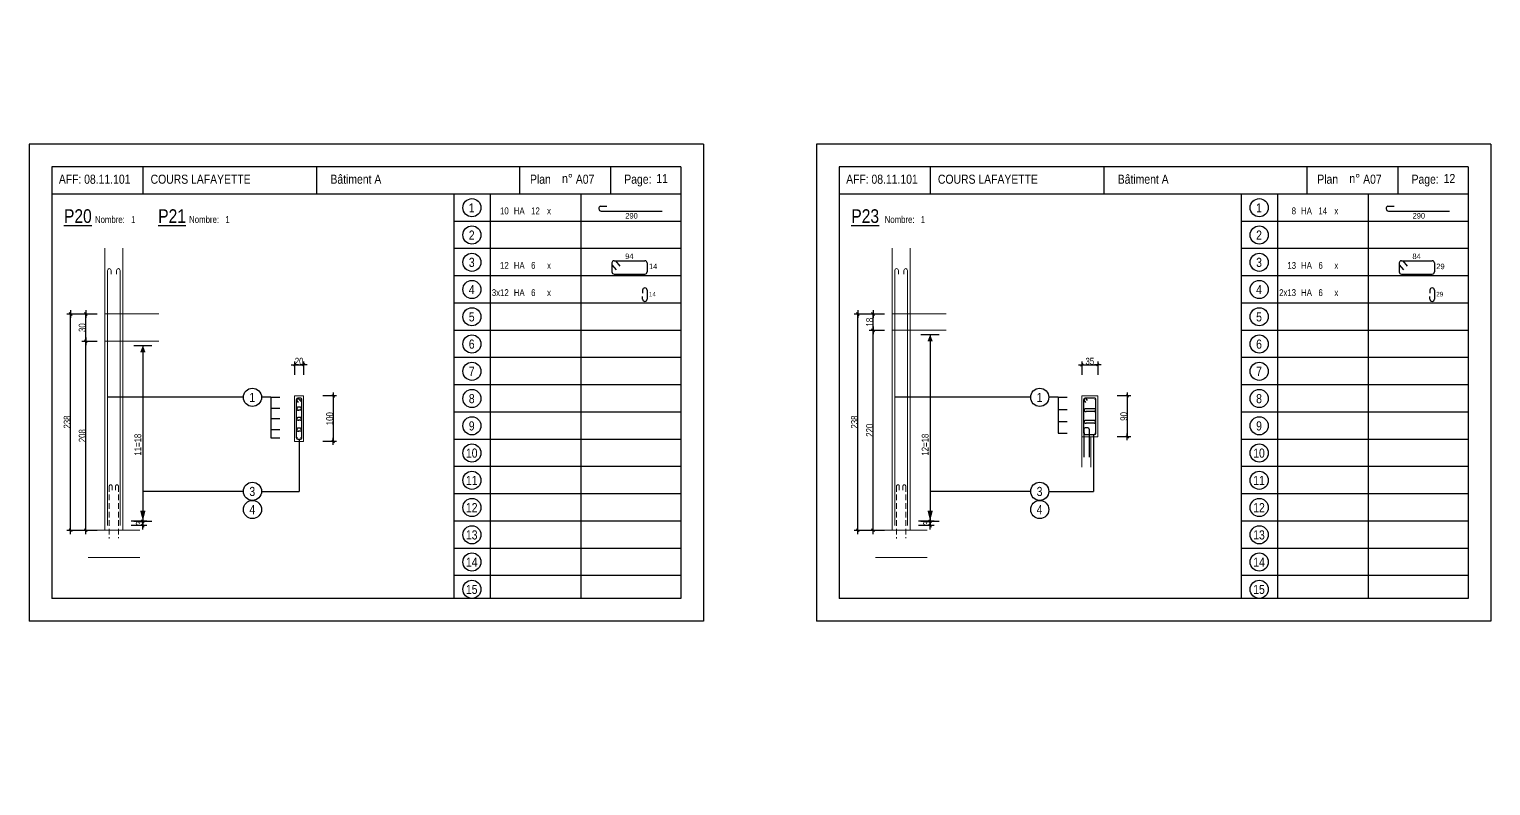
# Model space of a CAD drawing. Header units: metres. Extents: x -9927 to 45032, y -190416 to 12166.
# Drawn here: x -487 to 2732, y -22936 to -21270 of the extents above; entities that cross this region are included whole.
import ezdxf
from ezdxf.enums import TextEntityAlignment as Align

# ---------------------------------------------------------------- set-up
doc = ezdxf.new("R2010")
doc.units = ezdxf.units.M
doc.header["$PDMODE"] = 65
doc.linetypes.add('CACHE2', pattern=[0.1875, 0.125, -0.0625])
for name, color, linetype in [('01_cote_gen', 4, 'Continuous'), ('01_fenetres', 171, 'Continuous'), ('01_linteaux', 3, 'Continuous'), ('01_poch_murs', 251, 'Continuous'), ('01_sem', 42, 'Continuous'), ('01_texte', 230, 'Continuous'), ('AA_COTES', 2, 'Continuous')]:
    doc.layers.add(name, color=color, linetype=linetype)
doc.styles.add('STYLE2', font='ARIALN.TTF')
doc.dimstyles.new('JB25', dxfattribs={"dimscale": 0.1, "dimtxt": 150, "dimasz": 17, "dimexe": 0.1, "dimexo": 0.1, "dimgap": 0.09, "dimtad": 1, "dimdec": 1, "dimlfac": 0.5, "dimdsep": 46, "dimtxsty": 'STYLE2', "dimblk1": 'BOND_G', "dimblk2": 'BOND_D', "dimsah": 1, "dimcen": 1.5, "dimdle": 0.01, "dimse1": 1, "dimse2": 1, "dimclrd": 4, "dimclre": 2, "dimclrt": 5, "dimadec": 0, "dimazin": 0, "dimtfac": 2.333333, "dimtdec": 1, "dimtix": 1, "dimtmove": 2, "dimatfit": 3, "dimldrblk": 'BOND_G', "dimfxl": 1, "dimtolj": 1, "dimtzin": 0, "dimarcsym": 0})
doc.dimstyles.new('JB50', dxfattribs={"dimscale": 0.1, "dimtxt": 150, "dimasz": 15, "dimexe": 0.1, "dimexo": 0.1, "dimgap": 0.09, "dimtad": 1, "dimdec": 1, "dimdsep": 46, "dimtxsty": 'STYLE2', "dimblk1": 'BOND_G', "dimblk2": 'BOND_D', "dimsah": 1, "dimcen": 1.5, "dimdle": 0.01, "dimse1": 1, "dimse2": 1, "dimclrd": 4, "dimclre": 2, "dimclrt": 6, "dimazin": 2, "dimtfac": 2.333333, "dimtdec": 1, "dimtix": 1, "dimtmove": 2, "dimatfit": 3, "dimldrblk": 'BOND_G', "dimfxl": 1, "dimtolj": 1, "dimtzin": 0, "dimarcsym": 0})

# ---------------------------------------------------------------- blocks, each defined once
blk = doc.blocks.new('BOND_G')
at = {"layer": 'AA_COTES', "color": 0}
for p, q in [((5, 0), (-5, 0)), ((1.8, 1.8), (-1.8, -1.8)), ((0, -5), (0, 15))]:
    blk.add_line(p, q, dxfattribs=at)
blk = doc.blocks.new('BOND_D')
at = {"layer": 'AA_COTES', "color": 0}
for p, q in [((5, 0), (-5, 0)), ((-1.8, -1.8), (1.8, 1.8)), ((0, 5), (0, -15))]:
    blk.add_line(p, q, dxfattribs=at)
blk = doc.blocks.new('*D176')
at = {"layer": '01_cote_gen', "color": 4, "linetype": 'Continuous', "lineweight": -2, "transparency": 16777216}
blk.add_line((1338.3, -22371.4), (1338.3, -21898.8), dxfattribs=at)
at = {"layer": 'DEFPOINTS', "color": 0, "linetype": 'Continuous', "lineweight": 0, "transparency": 16777216}
for p in [(1338.3, -21897.1), (1453.5, -21897.1), (1413.5, -22373.1)]:
    blk.add_point(p, dxfattribs=at)
at = {"layer": '01_cote_gen', "color": 4, "linetype": 'Continuous', "lineweight": -2, "transparency": 16777216, "xscale": 1.7, "yscale": 1.7, "zscale": 1.7}
for name, p, rotation in [('BOND_D', (1338.3, -21897.1), 90), ('BOND_G', (1338.3, -22373.1), 270)]:
    blk.add_blockref(name, p, dxfattribs=dict(at, rotation=rotation))
at = {"layer": '01_cote_gen', "color": 5, "linetype": 'Continuous', "lineweight": 0, "transparency": 16777216, "insert": (1330.7, -22135.1), "char_height": 15, "attachment_point": 5, "rotation": 90, "style": 'STYLE2'}
blk.add_mtext('\\A1;238', dxfattribs=at)
blk = doc.blocks.new('*D177')
at = {"layer": '01_cote_gen', "color": 4, "linetype": 'Continuous', "lineweight": -2, "transparency": 16777216}
blk.add_line((1371.5, -21931.4), (1371.5, -21898.8), dxfattribs=at)
at = {"layer": 'DEFPOINTS', "color": 0, "linetype": 'Continuous', "lineweight": 0, "transparency": 16777216}
for p in [(1371.5, -21897.1), (1500.2, -21897.1), (1509.2, -21933.1)]:
    blk.add_point(p, dxfattribs=at)
at = {"layer": '01_cote_gen', "color": 4, "linetype": 'Continuous', "lineweight": -2, "transparency": 16777216, "xscale": 1.7, "yscale": 1.7, "zscale": 1.7}
for name, p, rotation in [('BOND_D', (1371.5, -21897.1), 90), ('BOND_G', (1371.5, -21933.1), 270)]:
    blk.add_blockref(name, p, dxfattribs=dict(at, rotation=rotation))
at = {"layer": '01_cote_gen', "color": 5, "linetype": 'Continuous', "lineweight": 0, "transparency": 16777216, "insert": (1363.9, -21915.1), "char_height": 15, "attachment_point": 5, "rotation": 90, "style": 'STYLE2'}
blk.add_mtext('\\A1;18', dxfattribs=at)
blk = doc.blocks.new('*D178')
at = {"layer": '01_cote_gen', "color": 4, "linetype": 'Continuous', "lineweight": -2, "transparency": 16777216}
blk.add_line((1371.5, -22371.4), (1371.5, -21934.8), dxfattribs=at)
at = {"layer": 'DEFPOINTS', "color": 0, "linetype": 'Continuous', "lineweight": 0, "transparency": 16777216}
for p in [(1371.5, -21933.1), (1380, -21933.1), (1389.6, -22373.1)]:
    blk.add_point(p, dxfattribs=at)
at = {"layer": '01_cote_gen', "color": 4, "linetype": 'Continuous', "lineweight": -2, "transparency": 16777216, "xscale": 1.7, "yscale": 1.7, "zscale": 1.7}
for name, p, rotation in [('BOND_D', (1371.5, -21933.1), 90), ('BOND_G', (1371.5, -22373.1), 270)]:
    blk.add_blockref(name, p, dxfattribs=dict(at, rotation=rotation))
at = {"layer": '01_cote_gen', "color": 5, "linetype": 'Continuous', "lineweight": 0, "transparency": 16777216, "insert": (1363.9, -22153.1), "char_height": 15, "attachment_point": 5, "rotation": 90, "style": 'STYLE2'}
blk.add_mtext('\\A1;220', dxfattribs=at)
blk = doc.blocks.new('*D179')
at = {"layer": '01_cote_gen', "color": 4, "linetype": 'Continuous', "lineweight": -2, "transparency": 16777216}
blk.add_line((1497.4, -22354.8), (1497.4, -22361.4), dxfattribs=at)
at = {"layer": 'DEFPOINTS', "color": 0, "linetype": 'Continuous', "lineweight": 0, "transparency": 16777216}
for p in [(1447.5, -22363.1), (1490.5, -22353.1), (1497.4, -22363.1)]:
    blk.add_point(p, dxfattribs=at)
at = {"layer": '01_cote_gen', "color": 4, "linetype": 'Continuous', "lineweight": -2, "transparency": 16777216, "xscale": 1.7, "yscale": 1.7, "zscale": 1.7}
for name, p, rotation in [('BOND_G', (1497.4, -22353.1), 90), ('BOND_D', (1497.4, -22363.1), 270)]:
    blk.add_blockref(name, p, dxfattribs=dict(at, rotation=rotation))
at = {"layer": '01_cote_gen', "color": 5, "linetype": 'Continuous', "lineweight": 0, "transparency": 16777216, "insert": (1489.7, -22358.1), "char_height": 15, "attachment_point": 5, "rotation": 90, "style": 'STYLE2'}
blk.add_mtext('\\A1;3', dxfattribs=at)
blk = doc.blocks.new('*D180')
at = {"layer": '01_cote_gen', "color": 4, "linetype": 'Continuous', "lineweight": -2, "transparency": 16777216}
blk.add_line((1931.5, -22079.1), (1931.5, -22166.1), dxfattribs=at)
at = {"layer": 'DEFPOINTS', "color": 0, "linetype": 'Continuous', "lineweight": 0, "transparency": 16777216}
for p in [(1866.5, -22077.6), (1866.5, -22167.6), (1931.5, -22167.6)]:
    blk.add_point(p, dxfattribs=at)
at = {"layer": '01_cote_gen', "color": 4, "linetype": 'Continuous', "lineweight": -2, "transparency": 16777216, "xscale": 1.5, "yscale": 1.5, "zscale": 1.5}
for name, p, rotation in [('BOND_G', (1931.5, -22077.6), 90), ('BOND_D', (1931.5, -22167.6), 270)]:
    blk.add_blockref(name, p, dxfattribs=dict(at, rotation=rotation))
at = {"layer": '01_cote_gen', "color": 6, "linetype": 'Continuous', "lineweight": 0, "transparency": 16777216, "insert": (1923.9, -22122.6), "char_height": 15, "attachment_point": 5, "rotation": 90, "style": 'STYLE2'}
blk.add_mtext('\\A1;90', dxfattribs=at)
blk = doc.blocks.new('*D181')
at = {"layer": '01_cote_gen', "color": 4, "linetype": 'Continuous', "lineweight": -2, "transparency": 16777216}
blk.add_line((1833, -22008.9), (1865, -22008.9), dxfattribs=at)
at = {"layer": 'DEFPOINTS', "color": 0, "linetype": 'Continuous', "lineweight": 0, "transparency": 16777216}
for p in [(1866.5, -22008.9), (1831.5, -22077.6), (1866.5, -22077.6)]:
    blk.add_point(p, dxfattribs=at)
at = {"layer": '01_cote_gen', "color": 4, "linetype": 'Continuous', "lineweight": -2, "transparency": 16777216, "xscale": 1.5, "yscale": 1.5, "zscale": 1.5, "rotation": 180}
blk.add_blockref('BOND_G', (1831.5, -22008.9), dxfattribs=at)
at = {"layer": '01_cote_gen', "color": 4, "linetype": 'Continuous', "lineweight": -2, "transparency": 16777216, "xscale": 1.5, "yscale": 1.5, "zscale": 1.5}
blk.add_blockref('BOND_D', (1866.5, -22008.9), dxfattribs=at)
at = {"layer": '01_cote_gen', "color": 6, "linetype": 'Continuous', "lineweight": 0, "transparency": 16777216, "insert": (1849, -22001.2), "char_height": 15, "attachment_point": 5, "style": 'STYLE2'}
blk.add_mtext('\\A1;35', dxfattribs=at)
blk = doc.blocks.new('*D200')
at = {"layer": '01_cote_gen', "color": 4, "linetype": 'Continuous', "lineweight": -2, "transparency": 16777216}
blk.add_line((-395.7, -22371.4), (-395.7, -21898.8), dxfattribs=at)
at = {"layer": 'DEFPOINTS', "color": 0, "linetype": 'Continuous', "lineweight": 0, "transparency": 16777216}
for p in [(-395.7, -21897.1), (-280.6, -21897.1), (-320.6, -22373.1)]:
    blk.add_point(p, dxfattribs=at)
at = {"layer": '01_cote_gen', "color": 4, "linetype": 'Continuous', "lineweight": -2, "transparency": 16777216, "xscale": 1.7, "yscale": 1.7, "zscale": 1.7}
for name, p, rotation in [('BOND_D', (-395.7, -21897.1), 90), ('BOND_G', (-395.7, -22373.1), 270)]:
    blk.add_blockref(name, p, dxfattribs=dict(at, rotation=rotation))
at = {"layer": '01_cote_gen', "color": 5, "linetype": 'Continuous', "lineweight": 0, "transparency": 16777216, "insert": (-403.4, -22135.1), "char_height": 15, "attachment_point": 5, "rotation": 90, "style": 'STYLE2'}
blk.add_mtext('\\A1;238', dxfattribs=at)
blk = doc.blocks.new('*D201')
at = {"layer": '01_cote_gen', "color": 4, "linetype": 'Continuous', "lineweight": -2, "transparency": 16777216}
blk.add_line((-362.5, -21955.4), (-362.5, -21898.8), dxfattribs=at)
at = {"layer": 'DEFPOINTS', "color": 0, "linetype": 'Continuous', "lineweight": 0, "transparency": 16777216}
for p in [(-362.5, -21897.1), (-233.9, -21897.1), (-224.8, -21957.1)]:
    blk.add_point(p, dxfattribs=at)
at = {"layer": '01_cote_gen', "color": 4, "linetype": 'Continuous', "lineweight": -2, "transparency": 16777216, "xscale": 1.7, "yscale": 1.7, "zscale": 1.7}
for name, p, rotation in [('BOND_D', (-362.5, -21897.1), 90), ('BOND_G', (-362.5, -21957.1), 270)]:
    blk.add_blockref(name, p, dxfattribs=dict(at, rotation=rotation))
at = {"layer": '01_cote_gen', "color": 5, "linetype": 'Continuous', "lineweight": 0, "transparency": 16777216, "insert": (-370.2, -21927.1), "char_height": 15, "attachment_point": 5, "rotation": 90, "style": 'STYLE2'}
blk.add_mtext('\\A1;30', dxfattribs=at)
blk = doc.blocks.new('*D202')
at = {"layer": '01_cote_gen', "color": 4, "linetype": 'Continuous', "lineweight": -2, "transparency": 16777216}
blk.add_line((-362.5, -22371.4), (-362.5, -21958.8), dxfattribs=at)
at = {"layer": 'DEFPOINTS', "color": 0, "linetype": 'Continuous', "lineweight": 0, "transparency": 16777216}
for p in [(-362.5, -21957.1), (-354, -21957.1), (-344.4, -22373.1)]:
    blk.add_point(p, dxfattribs=at)
at = {"layer": '01_cote_gen', "color": 4, "linetype": 'Continuous', "lineweight": -2, "transparency": 16777216, "xscale": 1.7, "yscale": 1.7, "zscale": 1.7}
for name, p, rotation in [('BOND_D', (-362.5, -21957.1), 90), ('BOND_G', (-362.5, -22373.1), 270)]:
    blk.add_blockref(name, p, dxfattribs=dict(at, rotation=rotation))
at = {"layer": '01_cote_gen', "color": 5, "linetype": 'Continuous', "lineweight": 0, "transparency": 16777216, "insert": (-370.2, -22165.1), "char_height": 15, "attachment_point": 5, "rotation": 90, "style": 'STYLE2'}
blk.add_mtext('\\A1;208', dxfattribs=at)
blk = doc.blocks.new('*D203')
at = {"layer": '01_cote_gen', "color": 4, "linetype": 'Continuous', "lineweight": -2, "transparency": 16777216}
blk.add_line((-236.7, -22354.8), (-236.7, -22361.4), dxfattribs=at)
at = {"layer": 'DEFPOINTS', "color": 0, "linetype": 'Continuous', "lineweight": 0, "transparency": 16777216}
for p in [(-286.6, -22363.1), (-243.5, -22353.1), (-236.7, -22363.1)]:
    blk.add_point(p, dxfattribs=at)
at = {"layer": '01_cote_gen', "color": 4, "linetype": 'Continuous', "lineweight": -2, "transparency": 16777216, "xscale": 1.7, "yscale": 1.7, "zscale": 1.7}
for name, p, rotation in [('BOND_G', (-236.7, -22353.1), 90), ('BOND_D', (-236.7, -22363.1), 270)]:
    blk.add_blockref(name, p, dxfattribs=dict(at, rotation=rotation))
at = {"layer": '01_cote_gen', "color": 5, "linetype": 'Continuous', "lineweight": 0, "transparency": 16777216, "insert": (-244.4, -22358.1), "char_height": 15, "attachment_point": 5, "rotation": 90, "style": 'STYLE2'}
blk.add_mtext('\\A1;3', dxfattribs=at)
blk = doc.blocks.new('*D204')
at = {"layer": '01_cote_gen', "color": 4, "linetype": 'Continuous', "lineweight": -2, "transparency": 16777216}
blk.add_line((182.5, -22079.1), (182.5, -22176.1), dxfattribs=at)
at = {"layer": 'DEFPOINTS', "color": 0, "linetype": 'Continuous', "lineweight": 0, "transparency": 16777216}
for p in [(117.5, -22077.6), (117.5, -22177.6), (182.5, -22177.6)]:
    blk.add_point(p, dxfattribs=at)
at = {"layer": '01_cote_gen', "color": 4, "linetype": 'Continuous', "lineweight": -2, "transparency": 16777216, "xscale": 1.5, "yscale": 1.5, "zscale": 1.5}
for name, p, rotation in [('BOND_G', (182.5, -22077.6), 90), ('BOND_D', (182.5, -22177.6), 270)]:
    blk.add_blockref(name, p, dxfattribs=dict(at, rotation=rotation))
at = {"layer": '01_cote_gen', "color": 6, "linetype": 'Continuous', "lineweight": 0, "transparency": 16777216, "insert": (174.8, -22127.6), "char_height": 15, "attachment_point": 5, "rotation": 90, "style": 'STYLE2'}
blk.add_mtext('\\A1;100', dxfattribs=at)
blk = doc.blocks.new('*D205')
at = {"layer": '01_cote_gen', "color": 4, "linetype": 'Continuous', "lineweight": -2, "transparency": 16777216}
blk.add_line((99, -22008.9), (116, -22008.9), dxfattribs=at)
at = {"layer": 'DEFPOINTS', "color": 0, "linetype": 'Continuous', "lineweight": 0, "transparency": 16777216}
for p in [(117.5, -22008.9), (97.5, -22077.6), (117.5, -22077.6)]:
    blk.add_point(p, dxfattribs=at)
at = {"layer": '01_cote_gen', "color": 4, "linetype": 'Continuous', "lineweight": -2, "transparency": 16777216, "xscale": 1.5, "yscale": 1.5, "zscale": 1.5, "rotation": 180}
blk.add_blockref('BOND_G', (97.5, -22008.9), dxfattribs=at)
at = {"layer": '01_cote_gen', "color": 4, "linetype": 'Continuous', "lineweight": -2, "transparency": 16777216, "xscale": 1.5, "yscale": 1.5, "zscale": 1.5}
blk.add_blockref('BOND_D', (117.5, -22008.9), dxfattribs=at)
at = {"layer": '01_cote_gen', "color": 6, "linetype": 'Continuous', "lineweight": 0, "transparency": 16777216, "insert": (107.5, -22001.2), "char_height": 15, "attachment_point": 5, "style": 'STYLE2'}
blk.add_mtext('\\A1;20', dxfattribs=at)
blk = doc.blocks.new('*D1681')
at = {"layer": '01_poch_murs', "color": 4, "lineweight": -2, "transparency": 16777216}
blk.add_line((-184.6, 82.3), (-158, 82.3), dxfattribs=at)
at = {"layer": 'DEFPOINTS', "color": 0, "lineweight": 0, "transparency": 16777216}
for p in [(-156.3, 82.3), (-186.3, 0), (-156.3, -170313.1)]:
    blk.add_point(p, dxfattribs=at)
at = {"layer": '01_poch_murs', "color": 4, "lineweight": -2, "transparency": 16777216, "xscale": 1.7, "yscale": 1.7, "zscale": 1.7, "rotation": 180}
blk.add_blockref('BOND_G', (-186.3, 82.3), dxfattribs=at)
at = {"layer": '01_poch_murs', "color": 4, "lineweight": -2, "transparency": 16777216, "xscale": 1.7, "yscale": 1.7, "zscale": 1.7}
blk.add_blockref('BOND_D', (-156.3, 82.3), dxfattribs=at)
at = {"layer": '01_poch_murs', "color": 5, "transparency": 16777216, "insert": (-171.3, 90), "char_height": 15, "attachment_point": 5, "style": 'STYLE2'}
blk.add_mtext('\\A1;15', dxfattribs=at)

msp = doc.modelspace()

# ---------------------------------------------------------------- linework, layer by layer
at = {"layer": '01_cote_gen', "color": 2, "linetype": 'CACHE2', "lineweight": 0, "ltscale": 100}
for p, q in [((-310.6, -22276.11), (-310.6, -22391.68)), ((-304.6, -22276.11), (-304.6, -22285.09)), ((-296.6, -22276.11), (-296.6, -22285.09)), ((-290.6, -22276.11), (-290.6, -22390.83)), ((1423.46, -22276.11), (1423.46, -22391.68)), ((1429.46, -22276.11), (1429.46, -22285.09)), ((1437.46, -22276.11), (1437.46, -22285.09)), ((1443.46, -22276.11), (1443.46, -22390.83))]:
    msp.add_line(p, q, dxfattribs=at)
for centre in [(-307.6, -22276.11), (-293.6, -22276.11), (1426.46, -22276.11), (1440.46, -22276.11)]:
    msp.add_arc(centre, 3, 0, 180, dxfattribs=at)
at = {"layer": '01_fenetres', "ltscale": 30}
for p, q in [((948.06, -21573.23), (-436.94, -21573.23)), ((-436.94, -21573.23), (-436.94, -22523.23)), ((-436.94, -21573.23), (-436.94, -22523.23)), ((-436.94, -21573.23), (-436.94, -22523.23)), ((-236.94, -21573.23), (-236.94, -21633.23)), ((145.56, -21573.23), (145.56, -21633.23)), ((593.92, -21633.23), (593.92, -21573.23)), ((793.92, -21633.23), (793.92, -21573.23)), ((948.06, -21573.23), (948.06, -22523.23)), ((2682.12, -21573.23), (1297.12, -21573.23)), ((1297.12, -21573.23), (1297.12, -22523.23)), ((1297.12, -21573.23), (1297.12, -22523.23)), ((1297.12, -21573.23), (1297.12, -22523.23)), ((1497.12, -21573.23), (1497.12, -21633.23)), ((1879.62, -21573.23), (1879.62, -21633.23)), ((2327.99, -21633.23), (2327.99, -21573.23)), ((2527.99, -21633.23), (2527.99, -21573.23)), ((2682.12, -21573.23), (2682.12, -22523.23)), ((948.06, -21633.23), (-436.94, -21633.23)), ((2682.12, -21633.23), (1297.12, -21633.23)), ((948.06, -22523.23), (-436.94, -22523.23)), ((2682.12, -22523.23), (1297.12, -22523.23))]:
    msp.add_line(p, q, dxfattribs=at)
at = {"layer": '01_linteaux', "linetype": 'Continuous'}
for p, q in [((771.6, -21659.48), (785.34, -21659.48)), ((2505.67, -21659.48), (2519.4, -21659.48)), ((772.83, -21670.47), (907.14, -21670.47)), ((2506.89, -21670.47), (2641.21, -21670.47)), ((796.5, -21784.76), (796.5, -21804.37)), ((796.5, -21788.9), (805.69, -21800.23)), ((801.5, -21779.76), (869.09, -21779.76)), ((804.2, -21779.76), (814.17, -21792.07)), ((874.09, -21784.76), (874.09, -21804.37)), ((2530.57, -21784.76), (2530.57, -21804.37)), ((2530.57, -21788.9), (2539.76, -21800.23)), ((2535.57, -21779.76), (2603.15, -21779.76)), ((2538.26, -21779.76), (2548.24, -21792.07)), ((2608.15, -21784.76), (2608.15, -21804.37)), ((801.5, -21809.37), (869.09, -21809.37)), ((2535.57, -21809.37), (2603.15, -21809.37)), ((864.09, -21844.76), (864.09, -21851.13)), ((874.09, -21844.76), (874.09, -21864.37)), ((2598.15, -21844.76), (2598.15, -21851.13)), ((2608.15, -21844.76), (2608.15, -21864.37)), ((864.09, -21864.37), (864.09, -21858.52)), ((2598.15, -21864.37), (2598.15, -21858.52))]:
    msp.add_line(p, q, dxfattribs=at)
for centre, start, end in [((772.7, -21664.36), 102.77382, 192.77382), ((2506.77, -21664.36), 102.77382, 192.77382), ((772.83, -21665.47), 180, 270), ((2506.89, -21665.47), 180, 270), ((801.5, -21784.76), 90, 180), ((869.09, -21784.76), 0, 90), ((2535.57, -21784.76), 90, 180), ((2603.15, -21784.76), 0, 90), ((801.5, -21804.37), 180, 270), ((869.09, -21804.37), 270, 0), ((2535.57, -21804.37), 180, 270), ((2603.15, -21804.37), 270, 0), ((869.09, -21844.76), 90, 180), ((869.09, -21844.76), 0, 90), ((2603.15, -21844.76), 90, 180), ((2603.15, -21844.76), 0, 90), ((869.09, -21864.37), 180, 270), ((869.09, -21864.37), 270, 0), ((2603.15, -21864.37), 180, 270), ((2603.15, -21864.37), 270, 0)]:
    msp.add_arc(centre, 5, start, end, dxfattribs=at)
at = {"layer": '01_sem', "color": 2, "lineweight": 0, "ltscale": 7}
for p, q in [((-320.6, -21752.47), (-320.6, -22373.11)), ((-280.6, -21752.47), (-280.6, -22373.11)), ((1413.46, -21752.47), (1413.46, -22373.11)), ((1453.46, -21752.47), (1453.46, -22373.11)), ((-314.6, -21801.11), (-314.6, -22363.11)), ((-306.6, -21801.11), (-306.6, -21809.52)), ((-294.6, -21801.11), (-294.6, -21809.52)), ((-286.6, -21801.11), (-286.6, -22363.11)), ((1419.46, -21801.11), (1419.46, -22363.11)), ((1427.46, -21801.11), (1427.46, -21809.52)), ((1439.46, -21801.11), (1439.46, -21809.52)), ((1447.46, -21801.11), (1447.46, -22363.11)), ((-201.42, -21897.11), (-320.6, -21897.11)), ((1532.64, -21897.11), (1413.46, -21897.11)), ((1532.64, -21933.11), (1413.46, -21933.11)), ((-201.42, -21957.11), (-320.6, -21957.11)), ((97.46, -22177.59), (97.46, -22077.59)), ((117.46, -22077.59), (97.46, -22077.59)), ((97.46, -22177.59), (97.46, -22077.59)), ((117.46, -22077.59), (97.46, -22077.59)), ((117.46, -22177.59), (117.46, -22077.59)), ((1831.53, -22167.59), (1831.53, -22077.59)), ((1866.53, -22077.59), (1831.53, -22077.59)), ((1831.53, -22167.59), (1831.53, -22077.59)), ((1866.53, -22077.59), (1831.53, -22077.59)), ((1866.53, -22167.59), (1866.53, -22077.59)), ((97.46, -22177.59), (117.46, -22177.59)), ((97.46, -22177.59), (117.46, -22177.59)), ((1831.53, -22167.59), (1866.53, -22167.59)), ((1831.53, -22167.59), (1866.53, -22167.59)), ((1831.53, -22167.59), (1831.53, -22234.36)), ((1851.53, -22167.59), (1851.53, -22234.36)), ((-243.05, -22373.11), (-356.78, -22373.11)), ((1491.01, -22373.11), (1377.29, -22373.11)), ((-243.05, -22433.11), (-356.78, -22433.11)), ((1491.01, -22433.11), (1377.29, -22433.11))]:
    msp.add_line(p, q, dxfattribs=at)
for centre in [(-310.6, -21801.11), (-290.6, -21801.11), (1423.46, -21801.11), (1443.46, -21801.11)]:
    msp.add_arc(centre, 4, 0, 180, dxfattribs=at)
at = {"layer": '01_texte', "ltscale": 30}
for p, q in [((-486.94, -21523.23), (-486.94, -22573.23)), ((998.06, -21523.23), (-486.94, -21523.23)), ((998.06, -21523.23), (998.06, -22573.23)), ((1247.12, -21523.23), (1247.12, -22573.23)), ((2732.12, -21523.23), (1247.12, -21523.23)), ((2732.12, -21523.23), (2732.12, -22573.23)), ((448.06, -21633.23), (448.06, -22523.23)), ((528.06, -21633.23), (528.06, -22523.23)), ((728.06, -21633.23), (728.06, -22523.23)), ((2182.12, -21633.23), (2182.12, -22523.23)), ((2262.12, -21633.23), (2262.12, -22523.23)), ((2462.12, -21633.23), (2462.12, -22523.23)), ((948.06, -21693.23), (448.06, -21693.23)), ((2682.12, -21693.23), (2182.12, -21693.23)), ((948.06, -21753.23), (448.06, -21753.23)), ((2682.12, -21753.23), (2182.12, -21753.23)), ((948.06, -21813.23), (448.06, -21813.23)), ((2682.12, -21813.23), (2182.12, -21813.23)), ((948.06, -21873.23), (448.06, -21873.23)), ((2682.12, -21873.23), (2182.12, -21873.23)), ((948.06, -21933.23), (448.06, -21933.23)), ((1477.19, -21942.4), (1517.51, -21942.4)), ((1497.35, -21942.4), (1497.35, -22359.99)), ((2682.12, -21933.23), (2182.12, -21933.23)), ((-256.87, -21966.4), (-216.55, -21966.4)), ((-236.71, -21966.4), (-236.71, -22359.99)), ((948.06, -21993.23), (448.06, -21993.23)), ((2682.12, -21993.23), (2182.12, -21993.23)), ((110.46, -22082.59), (104.46, -22082.59)), ((104.46, -22082.59), (112.06, -22090)), ((948.06, -22053.23), (448.06, -22053.23)), ((1859.53, -22082.59), (1838.53, -22082.59)), ((1839.3, -22082.59), (1843.3, -22087.95)), ((2682.12, -22053.23), (2182.12, -22053.23)), ((101.46, -22169.59), (101.46, -22085.59)), ((101.46, -22086.87), (105.46, -22092.23)), ((110.46, -22102.61), (104.46, -22102.61)), ((104.46, -22108.61), (106.56, -22108.61)), ((110.46, -22108.61), (106.37, -22108.61)), ((113.46, -22169.59), (113.46, -22085.59)), ((948.06, -22113.23), (448.06, -22113.23)), ((1835.53, -22159.59), (1835.53, -22085.59)), ((1835.53, -22086.87), (1839.53, -22092.23)), ((1859.53, -22105.96), (1838.53, -22105.96)), ((1838.53, -22111.96), (1840.62, -22111.96)), ((1859.53, -22111.96), (1840.44, -22111.96)), ((1862.53, -22159.59), (1862.53, -22085.59)), ((2682.12, -22113.23), (2182.12, -22113.23)), ((110.46, -22124.76), (104.46, -22124.76)), ((104.46, -22130.76), (106.56, -22130.76)), ((110.46, -22130.76), (106.37, -22130.76)), ((1859.53, -22131.41), (1838.53, -22131.41)), ((1838.53, -22137.41), (1840.62, -22137.41)), ((1859.53, -22137.41), (1840.44, -22137.41)), ((110.46, -22148.83), (104.46, -22148.83)), ((104.46, -22154.83), (106.56, -22154.83)), ((104.46, -22172.59), (110.46, -22172.59)), ((110.46, -22154.83), (106.37, -22154.83)), ((948.06, -22173.23), (448.06, -22173.23)), ((1835.53, -22150.9), (1835.53, -22212.71)), ((1844.44, -22147.9), (1838.53, -22147.9)), ((1838.53, -22162.59), (1859.53, -22162.59)), ((1847.44, -22150.9), (1847.44, -22212.71)), ((2682.12, -22173.23), (2182.12, -22173.23)), ((948.06, -22233.23), (448.06, -22233.23)), ((2682.12, -22233.23), (2182.12, -22233.23)), ((948.06, -22293.23), (448.06, -22293.23)), ((2682.12, -22293.23), (2182.12, -22293.23)), ((-256.87, -22353.11), (-216.55, -22353.11)), ((948.06, -22353.23), (448.06, -22353.23)), ((1477.19, -22353.11), (1517.51, -22353.11)), ((2682.12, -22353.23), (2182.12, -22353.23)), ((948.06, -22413.23), (448.06, -22413.23)), ((2682.12, -22413.23), (2182.12, -22413.23)), ((948.06, -22473.23), (448.06, -22473.23)), ((2682.12, -22473.23), (2182.12, -22473.23)), ((998.06, -22573.23), (-486.94, -22573.23)), ((2732.12, -22573.23), (1247.12, -22573.23))]:
    msp.add_line(p, q, dxfattribs=at)
at = {"layer": '01_texte'}
for p, q in [((-15.32, -22080.62), (-314.6, -22080.62)), ((45.15, -22080.62), (24.68, -22080.62)), ((45.15, -22080.62), (45.15, -22169.64)), ((45.15, -22080.62), (65.16, -22080.62)), ((1718.74, -22080.62), (1419.46, -22080.62)), ((1779.22, -22080.62), (1758.74, -22080.62)), ((1779.22, -22080.62), (1779.22, -22159.64)), ((1779.22, -22080.62), (1799.23, -22080.62)), ((45.15, -22104.21), (65.16, -22104.21)), ((1779.22, -22107.55), (1799.23, -22107.55)), ((45.15, -22127.51), (65.16, -22127.51)), ((1779.22, -22134.15), (1799.23, -22134.15)), ((45.15, -22151.32), (65.16, -22151.32)), ((45.15, -22169.64), (65.16, -22169.64)), ((107.58, -22172.59), (107.58, -22287.64)), ((1779.22, -22159.64), (1799.23, -22159.64)), ((1857.46, -22162.59), (1857.46, -22287.64)), ((-15.32, -22287.64), (-236.71, -22287.64)), ((24.68, -22287.64), (107.58, -22287.64)), ((1718.74, -22287.64), (1497.35, -22287.64)), ((1758.74, -22287.64), (1857.46, -22287.64))]:
    msp.add_line(p, q, dxfattribs=at)
at = {"layer": '01_texte', "ltscale": 30, "const_width": 1.5, "flags": 128}
for points in [[(103.93, -22085.44, -1), (102.43, -22085.44, -1)], [(103.93, -22105.96, 1), (102.43, -22105.96, 1)], [(111, -22085.44, 1), (112.5, -22085.44, 1)], [(111, -22105.96, -1), (112.5, -22105.96, -1)], [(1838, -22085.44, -1), (1836.5, -22085.44, -1)], [(1838, -22109.31, 1), (1836.5, -22109.31, 1)], [(1860.06, -22085.44, 1), (1861.56, -22085.44, 1)], [(1860.06, -22109.31, -1), (1861.56, -22109.31, -1)], [(103.93, -22127.36, 1), (102.43, -22127.36, 1)], [(111, -22127.36, -1), (112.5, -22127.36, -1)], [(1838, -22134.01, 1), (1836.5, -22134.01, 1)], [(1860.06, -22134.01, -1), (1861.56, -22134.01, -1)], [(103.93, -22151.42, 1), (102.43, -22151.42, 1)], [(103.93, -22169.74, 1), (102.43, -22169.74, 1)], [(111, -22151.42, -1), (112.5, -22151.42, -1)], [(111, -22169.74, -1), (112.5, -22169.74, -1)], [(1838, -22159.74, 1), (1836.5, -22159.74, 1)], [(1860.06, -22159.74, -1), (1861.56, -22159.74, -1)]]:
    msp.add_lwpolyline(points, format="xyb", close=True, dxfattribs=at)
at = {"layer": '01_texte'}
for centre in [(488.06, -21663.23), (2222.12, -21663.23), (488.06, -21723.23), (2222.12, -21723.23), (488.06, -21783.23), (2222.12, -21783.23), (488.06, -21843.23), (2222.12, -21843.23), (488.06, -21903.23), (2222.12, -21903.23), (488.06, -21963.23), (2222.12, -21963.23), (488.06, -22023.23), (2222.12, -22023.23), (4.68, -22080.62), (488.06, -22083.23), (1738.74, -22080.62), (2222.12, -22083.23), (488.06, -22143.23), (2222.12, -22143.23), (488.06, -22203.23), (2222.12, -22203.23), (488.06, -22263.23), (2222.12, -22263.23), (4.68, -22287.64), (1738.74, -22287.64), (4.68, -22327.64), (488.06, -22323.23), (1738.74, -22327.64), (2222.12, -22323.23), (488.06, -22383.23), (2222.12, -22383.23), (488.06, -22443.23), (2222.12, -22443.23), (488.06, -22503.23), (2222.12, -22503.23)]:
    msp.add_circle(centre, 20, dxfattribs=at)
at = {"layer": '01_texte', "ltscale": 30}
for centre, start, end in [((104.46, -22085.59), 90.00091, 180), ((110.46, -22085.59), 0, 90.00091), ((1838.53, -22085.59), 90.00091, 180), ((1859.53, -22085.59), 0, 90.00091), ((104.46, -22105.61), 90.00091, 180), ((104.46, -22105.61), 180, 269.99909), ((110.46, -22105.61), 0, 90.00091), ((110.46, -22105.61), 269.99909, 360), ((1838.53, -22108.96), 90.00091, 180), ((1838.53, -22108.96), 180, 269.99909), ((1859.53, -22108.96), 0, 90.00091), ((1859.53, -22108.96), 269.99909, 360), ((104.46, -22127.76), 90.00091, 180), ((104.46, -22127.76), 180, 269.99909), ((110.46, -22127.76), 0, 90.00091), ((110.46, -22127.77), 269.99909, 360), ((1838.53, -22134.41), 90.00091, 180), ((1838.53, -22134.41), 180, 269.99909), ((1859.53, -22134.41), 0, 90.00091), ((1859.53, -22134.41), 269.99909, 360), ((104.46, -22151.83), 90.00091, 180), ((104.46, -22151.83), 180, 269.99909), ((104.46, -22169.59), 180, 270), ((110.46, -22151.83), 0, 90.00091), ((110.46, -22151.83), 269.99909, 360), ((110.46, -22169.59), 270, 0), ((1838.53, -22150.9), 90.00091, 180), ((1838.53, -22159.59), 180, 270), ((1844.44, -22150.9), 0, 89.99909), ((1859.53, -22159.59), 270, 0)]:
    msp.add_arc(centre, 3, start, end, dxfattribs=at)
for points in [[(1497.35, -21942.4), (1491.45, -21957.47), (1497.35, -21957.47)], [(1497.35, -21942.4), (1503.25, -21957.47), (1497.35, -21957.47)], [(-236.71, -21966.4), (-242.61, -21981.47), (-236.71, -21981.47)], [(-236.71, -21966.4), (-230.81, -21981.47), (-236.71, -21981.47)], [(-236.71, -22353.11), (-242.61, -22330.04), (-236.71, -22330.04)], [(-236.71, -22353.11), (-230.81, -22330.04), (-236.71, -22330.04)], [(1497.35, -22353.11), (1491.45, -22330.04), (1497.35, -22330.04)], [(1497.35, -22353.11), (1503.25, -22330.04), (1497.35, -22330.04)]]:
    msp.add_solid(points, dxfattribs=at)

# ---------------------------------------------------------------- texts
at = {"layer": '01_texte', "style": 'STYLE2'}
for s, height, p in [('AFF:', 20, (-421.65, -21610.38)), ('08.11.101', 20, (-365.98, -21610.38)), ('COURS LAFAYETTE', 20, (-219.6, -21610.38)), ('Bâtiment A', 20, (176.5, -21610.38)), ('Plan', 20, (615.97, -21610.38)), ('n%%D', 20, (686.65, -21608.94)), ('A07', 20, (717, -21610.38)), ('Page:', 20, (823.64, -21610.38)), ('11', 20, (894.32, -21608.94)), ('AFF:', 20, (1312.42, -21610.38)), ('08.11.101', 20, (1368.08, -21610.38)), ('COURS LAFAYETTE', 20, (1514.47, -21610.38)), ('Bâtiment A', 20, (1910.57, -21610.38)), ('Plan', 20, (2350.03, -21610.38)), ('n%%D', 20, (2420.72, -21608.94)), ('A07', 20, (2451.06, -21610.38)), ('Page:', 20, (2557.7, -21610.38)), ('12', 20, (2628.39, -21608.94)), ('HA', 15, (580.35, -21677.63)), ('12', 15, (618.51, -21677.63)), ('HA', 15, (2314.41, -21677.63)), ('14', 15, (2352.58, -21677.63)), ('%%UP20', 30, (-410.37, -21696.62)), ('Nombre:', 15, (-342.19, -21696.62)), ('1', 15, (-262.56, -21696.62)), ('%%UP21', 30, (-202.9, -21696.62)), ('Nombre:', 15, (-134.72, -21696.62)), ('1', 15, (-55.1, -21696.62)), ('290', 12, (825.89, -21686.97)), ('%%UP23', 30, (1323.7, -21696.62)), ('Nombre:', 15, (1397.23, -21696.62)), ('1', 15, (1476.85, -21696.62)), ('290', 12, (2559.95, -21686.97)), ('HA', 15, (580.35, -21797.63)), ('6', 15, (618.51, -21797.63)), ('94', 12, (825.56, -21776.21)), ('14', 12, (878.07, -21798.42)), ('HA', 15, (2314.41, -21797.63)), ('6', 15, (2352.58, -21797.63)), ('84', 12, (2559.63, -21776.21)), ('29', 12, (2612.14, -21798.42)), ('HA', 15, (580.35, -21857.63)), ('6', 15, (618.51, -21857.63)), ('14', 10, (878.07, -21858.42)), ('HA', 15, (2314.41, -21857.63)), ('6', 15, (2352.58, -21857.63)), ('29', 10, (2612.14, -21858.42))]:
    msp.add_text(s, height=height, dxfattribs=at).set_placement(p)
for s, p in [('1', (487.65, -21663.46)), ('1', (2221.72, -21663.46)), ('2', (487.65, -21723.46)), ('2', (2221.72, -21723.46)), ('3', (487.65, -21783.46)), ('3', (2221.72, -21783.46)), ('4', (487.65, -21843.46)), ('4', (2221.72, -21843.46)), ('5', (487.65, -21903.46)), ('5', (2221.72, -21903.46)), ('6', (487.65, -21963.46)), ('6', (2221.72, -21963.46)), ('7', (487.65, -22023.46)), ('7', (2221.72, -22023.46)), ('1', (4.27, -22080.85)), ('8', (487.65, -22083.46)), ('1', (1738.34, -22080.85)), ('8', (2221.72, -22083.46)), ('9', (487.65, -22143.46)), ('9', (2221.72, -22143.46)), ('10', (487.65, -22203.46)), ('10', (2221.72, -22203.46)), ('11', (487.65, -22263.46)), ('11', (2221.72, -22263.46)), ('3', (4.27, -22287.87)), ('3', (1738.34, -22287.87)), ('4', (4.27, -22327.87)), ('12', (487.65, -22323.46)), ('4', (1738.34, -22327.87)), ('12', (2221.72, -22323.46)), ('13', (487.65, -22383.46)), ('13', (2221.72, -22383.46)), ('14', (487.65, -22443.46)), ('14', (2221.72, -22443.46)), ('15', (487.65, -22503.46)), ('15', (2221.72, -22503.46))]:
    msp.add_text(s, height=20, dxfattribs=at).set_placement(p, align=Align.MIDDLE_CENTER)
for s, p in [('10', (569.14, -21677.63)), ('8', (2303.21, -21677.63)), ('12', (569.14, -21797.63)), ('13', (2303.21, -21797.63)), ('3x12', (569.14, -21857.63)), ('2x13', (2303.21, -21857.63))]:
    msp.add_text(s, height=15, dxfattribs=at).set_placement(p, align=Align.RIGHT)
for p in [(657.93, -21677.63), (2391.99, -21677.63), (657.93, -21797.63), (2391.99, -21797.63), (657.93, -21857.63), (2391.99, -21857.63)]:
    msp.add_text('x', height=15, dxfattribs=at).set_placement(p, align=Align.CENTER)
for s, p in [('11=18', (-240.32, -22208.98)), ('12=18', (1493.75, -22208.98))]:
    msp.add_text(s, height=15, rotation=90, dxfattribs=at).set_placement(p)

# ---------------------------------------------------------------- dimensions: what is measured, and where the dimension line sits
at = {"layer": '01_cote_gen', "linetype": 'Continuous', "lineweight": 0}
for base, p1, p2, dimstyle, picture, middle in [((-395.72, -21897.11), (-320.6, -22373.11), (-280.6, -21897.11), 'JB25', '*D200', (-403.39, -22135.11)), ((-362.54, -21897.11), (-224.82, -21957.11), (-233.88, -21897.11), 'JB25', '*D201', (-370.21, -21927.11)), ((1338.35, -21897.11), (1413.46, -22373.11), (1453.46, -21897.11), 'JB25', '*D176', (1330.68, -22135.11)), ((1371.52, -21897.11), (1509.25, -21933.11), (1500.19, -21897.11), 'JB25', '*D177', (1363.86, -21915.11)), ((-362.54, -21957.11), (-344.42, -22373.11), (-354.04, -21957.11), 'JB25', '*D202', (-370.21, -22165.11)), ((1371.52, -21933.11), (1389.65, -22373.11), (1380.02, -21933.11), 'JB25', '*D178', (1363.86, -22153.11)), ((182.46, -22177.59), (117.46, -22077.59), (117.46, -22177.59), 'JB50', '*D204', (174.8, -22127.59)), ((1931.53, -22167.59), (1866.53, -22077.59), (1866.53, -22167.59), 'JB50', '*D180', (1923.86, -22122.59))]:
    dim = msp.add_linear_dim(base=base, p1=p1, p2=p2, angle=90, dimstyle=dimstyle, dxfattribs=at)
    dim.commit()
    dim.dimension.update_dxf_attribs({"geometry": picture, "text_midpoint": middle})
for base, p1, p2, picture, middle in [((117.46, -22008.87), (97.46, -22077.59), (117.46, -22077.59), '*D205', (107.46, -22001.2)), ((1866.53, -22008.87), (1831.53, -22077.59), (1866.53, -22077.59), '*D181', (1849.03, -22001.2))]:
    dim = msp.add_linear_dim(base=base, p1=p1, p2=p2, dimstyle='JB50', dxfattribs=at)
    dim.commit()
    dim.dimension.update_dxf_attribs({"geometry": picture, "text_midpoint": middle})
for base, p1, p2, picture, middle in [((-236.71, -22363.11), (-243.54, -22353.11), (-286.6, -22363.11), '*D203', (-244.38, -22358.11)), ((1497.35, -22363.11), (1490.53, -22353.11), (1447.46, -22363.11), '*D179', (1489.69, -22358.11))]:
    dim = msp.add_linear_dim(base=base, p1=p1, p2=p2, angle=90, text='3', dimstyle='JB25', dxfattribs=at)
    dim.commit()
    dim.dimension.update_dxf_attribs({"geometry": picture, "text_midpoint": middle})
at = {"layer": '01_poch_murs'}
dim = msp.add_linear_dim(base=(-156.3, 82.34), p1=(-186.26, 0), p2=(-156.3, -170313.05), dimstyle='JB25', dxfattribs=at)
dim.commit()
dim.dimension.update_dxf_attribs({"geometry": '*D1681', "text_midpoint": (-171.28, 90)})

doc.saveas('drawing.dxf')
